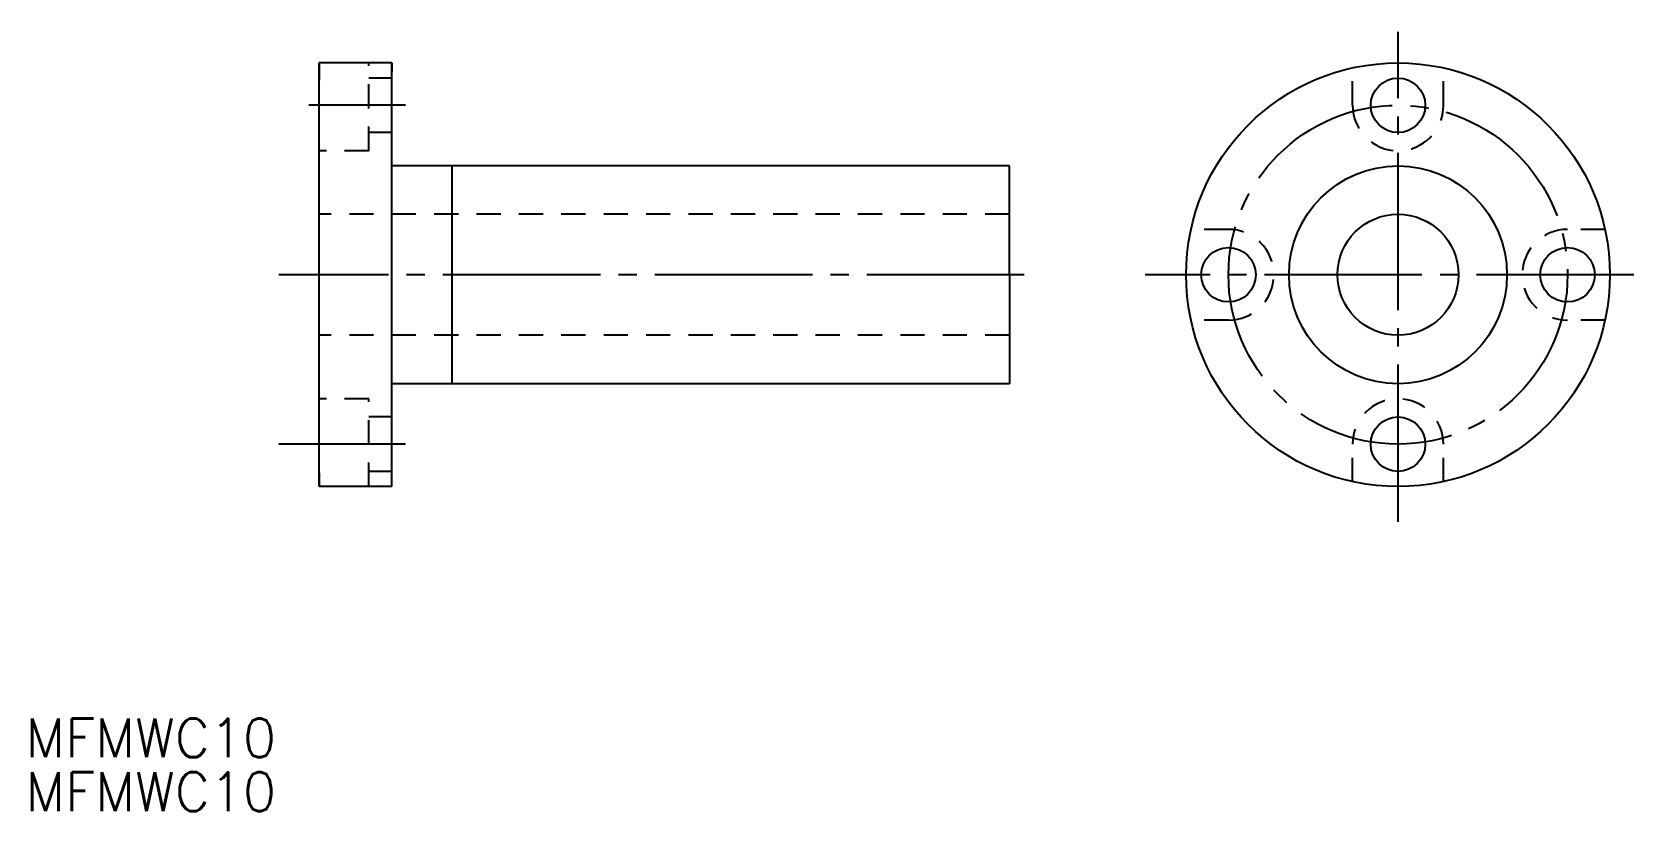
# Model space of a CAD drawing. Extents: x 89 to 221, y 139 to 203.
import ezdxf

# ---------------------------------------------------------------- set-up
doc = ezdxf.new("R2010")
doc.units = 0
doc.linetypes.add('CENTER', pattern=[17.5, 13, -1.5, 1.5, -1.5])
doc.linetypes.add('DASHED', pattern=[3.5, 2, -1.5])
doc.layers.get('0').update_dxf_attribs({"linetype": 'CONTINUOUS'})
doc.layers.add('CENTER', color=1, linetype='CENTER')
doc.styles.get("Standard").update_dxf_attribs({"font": 'txt.shx', "bigfont": '@extfont2.shx'})

msp = doc.modelspace()

# ---------------------------------------------------------------- linework, layer by layer
at = {"color": 7, "linetype": 'CONTINUOUS'}
for p, q in [((118.55, 200.51), (112.55, 200.51)), ((112.55, 200.51), (112.55, 199.1)), ((112.55, 165.51), (112.55, 200.51)), ((118.55, 200.51), (118.55, 199.74)), ((118.55, 165.51), (118.55, 200.51)), ((169.55, 192.01), (118.55, 192.01)), ((123.55, 174.01), (123.55, 192.01)), ((169.55, 183.01), (169.55, 192.01)), ((169.55, 183.01), (169.55, 174.01)), ((169.55, 174.01), (118.55, 174.01)), ((112.55, 166.64), (112.55, 165.51)), ((118.55, 165.51), (112.55, 165.51))]:
    msp.add_line(p, q, dxfattribs=at)
at = {"color": 3, "linetype": 'DASHED'}
for p, q in [((116.65, 193.26), (116.65, 200.51)), ((197.89, 197.01), (197.89, 200.12)), ((205.39, 197.01), (205.39, 200.12)), ((118.55, 199.26), (116.65, 199.26)), ((118.55, 194.76), (116.65, 194.76)), ((116.65, 193.26), (112.55, 193.26)), ((169.55, 188.01), (112.55, 188.01)), ((187.64, 186.76), (184.52, 186.76)), ((218.75, 186.76), (215.64, 186.76)), ((187.64, 179.26), (184.52, 179.26)), ((218.75, 179.26), (215.64, 179.26)), ((169.55, 178.01), (112.55, 178.01)), ((116.65, 172.76), (112.55, 172.76)), ((116.65, 165.51), (116.65, 172.76)), ((118.55, 171.26), (116.65, 171.26)), ((197.89, 165.89), (197.89, 169.01)), ((205.39, 165.89), (205.39, 169.01)), ((118.55, 166.76), (116.65, 166.76))]:
    msp.add_line(p, q, dxfattribs=at)
at = {"color": 7, "linetype": 'CONTINUOUS'}
for centre, radius in [((201.64, 183.01), 17.5), ((201.64, 197.01), 2.25), ((201.64, 183.01), 9), ((201.64, 183.01), 5), ((187.64, 183.01), 2.25), ((215.64, 183.01), 2.25), ((201.64, 169.01), 2.25)]:
    msp.add_circle(centre, radius, dxfattribs=at)
at = {"color": 3, "linetype": 'DASHED'}
for centre, start, end in [((201.64, 197.01), 180, 0), ((187.64, 183.01), 270, 90), ((215.64, 183.01), 90, 270), ((201.64, 169.01), 0, 180)]:
    msp.add_arc(centre, 3.75, start, end, dxfattribs=at)
at = {"layer": 'CENTER', "color": 1, "linetype": 'CENTER'}
for p, q in [((201.64, 162.59), (201.64, 203.07)), ((119.68, 197.01), (111.71, 197.01)), ((170.78, 183.01), (109.24, 183.01)), ((170.78, 183.01), (109.24, 183.01)), ((221.12, 183.01), (180.77, 183.01)), ((119.04, 169.01), (109.24, 169.01)), ((119.68, 169.01), (111.71, 169.01))]:
    msp.add_line(p, q, dxfattribs=at)
msp.add_circle((201.64, 183.01), 14, dxfattribs=at)

# ---------------------------------------------------------------- texts
at = {"color": 7, "linetype": 'CONTINUOUS'}
for p in [(88.3, 143.14), (88.3, 138.7)]:
    msp.add_text('MFMWC10', height=3.2, dxfattribs=at).set_placement(p)

doc.saveas('drawing.dxf')
